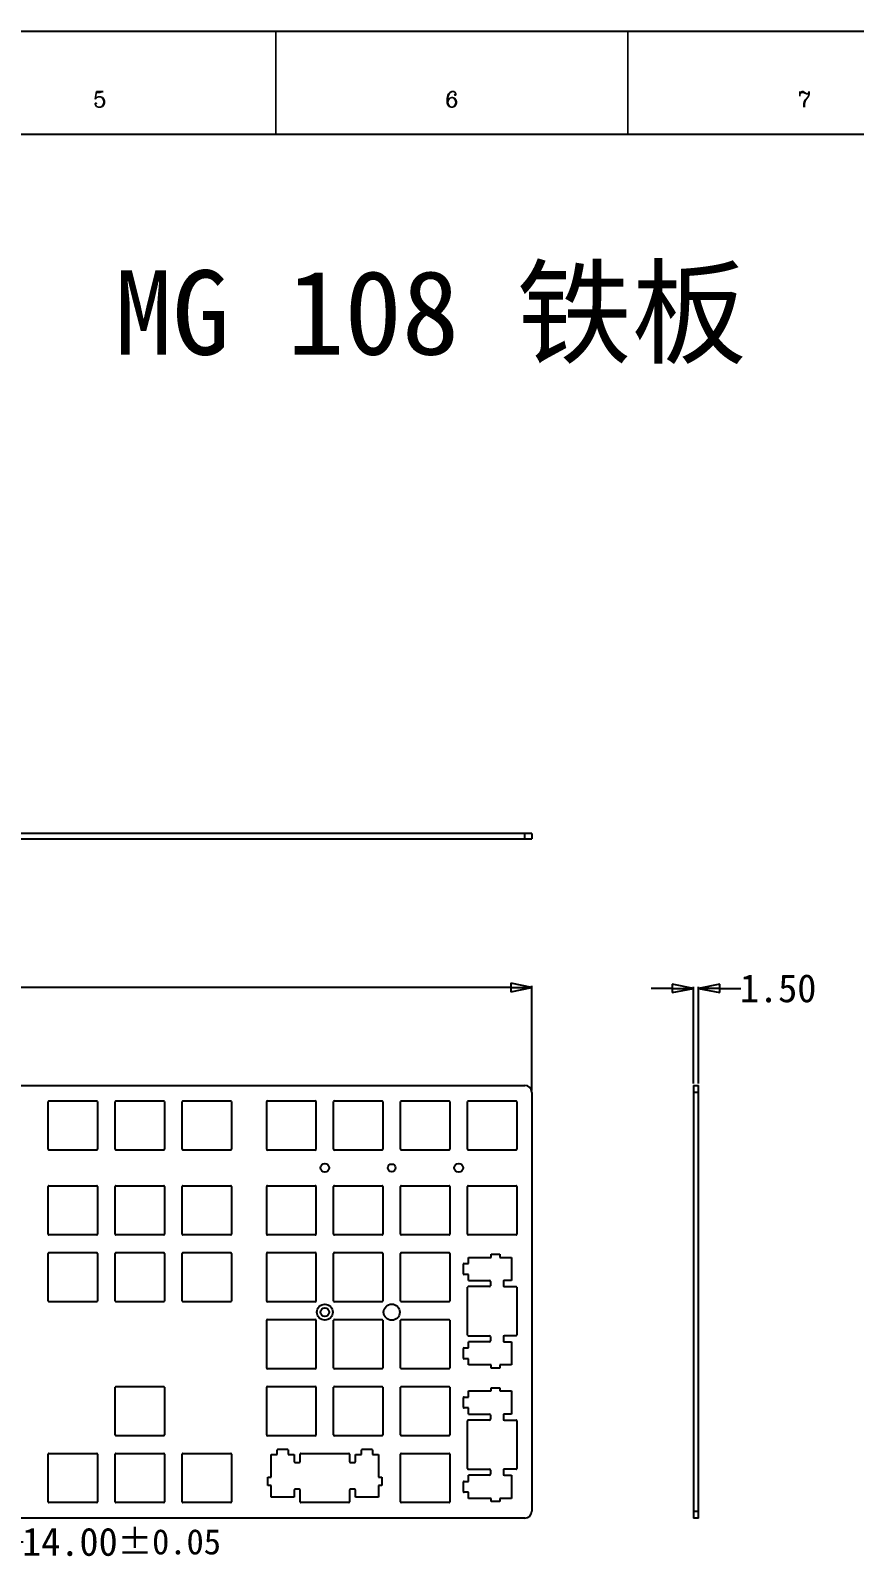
# Model space of a CAD drawing. Header units: millimetres. Extents: x 468 to 1700, y 277 to 1148.
# Drawn here: x 913.9 to 1148.3, y 712.3 to 1147.8 of the extents above; entities that cross this region are included whole.
import ezdxf
from ezdxf.enums import TextEntityAlignment as Align

# ---------------------------------------------------------------- set-up
doc = ezdxf.new("R2010")
doc.units = ezdxf.units.MM
doc.header["$LTSCALE"] = 16.335
doc.header["$PDMODE"] = 3
doc.header["$PDSIZE"] = 0.3125
doc.layers.get('0').update_dxf_attribs({"linetype": 'CONTINUOUS'})
doc.layers.get('Defpoints').update_dxf_attribs({"linetype": 'CONTINUOUS'})
doc.layers.add('02', color=1, linetype='CONTINUOUS')
doc.layers.add('图层2', color=5, linetype='CONTINUOUS')
doc.styles.add('POSITION', font='romanc.shx', dxfattribs={"height": 3})
doc.styles.add('样式 1', font='')
doc.styles.get('样式 1').set_extended_font_data('NSimSun')
doc.dimstyles.get("Standard").update_dxf_attribs({"dimtxt": 2.5, "dimasz": 2.5, "dimexe": 0.125, "dimexo": 0.0625, "dimtad": 1, "dimdsep": 46, "dimtxsty": 'Standard', "dimblk": 'CLOSED', "dimblk1": 'CLOSED', "dimblk2": 'CLOSED', "dimcen": 0.09, "dimazin": 2, "dimtp": 0.01, "dimtm": 0.01, "dimtfac": 1, "dimtofl": 0, "dimtmove": 0, "dimatfit": 3, "dimldrblk": 'CLOSED', "dimfxl": 1, "dimtolj": 1, "dimarcsym": 0})

# ---------------------------------------------------------------- blocks, each defined once
blk = doc.blocks.new('10')
for p, q in [((550.52, 882.14), (-290.48, 882.14)), ((550.52, 882.14), (-290.48, 882.14)), ((-270.48, 862.14), (530.52, 862.14))]:
    blk.add_line(p, q)
at = {"const_width": 0.3}
for points in [[(61.52, 862.14), (61.52, 882.14)], [(129.92, 862.14), (129.92, 882.14)]]:
    blk.add_lwpolyline(points, dxfattribs=at)
at = {"style": 'POSITION'}
for s, p in [('5', (27.35, 868.92)), ('6', (95.75, 868.92)), ('7', (164.23, 868.92))]:
    blk.add_text(s, height=3, dxfattribs=at).set_placement(p, align=Align.MIDDLE_CENTER)
blk = doc.blocks.new('_CLOSED')
at = {"color": 0, "linetype": 'ByBlock'}
for p, q in [((0, 0), (-1, 0.2)), ((-1, 0.2), (-1, -0.2)), ((-1, -0.2), (0, 0)), ((-1, 0), (0, 0))]:
    blk.add_line(p, q, dxfattribs=at)
blk = doc.blocks.new('*D37')
at = {"layer": 'Defpoints', "color": 0}
for p in [(1056.55, 875.42), (623.91, 845.55), (1056.55, 845.55)]:
    blk.add_point(p, dxfattribs=at)
at = {"layer": '图层2', "color": 0, "lineweight": -2}
for p, q in [((623.91, 846.05), (623.91, 875.92)), ((629.91, 875.42), (819.6, 875.42)), ((1050.55, 875.42), (860.85, 875.42)), ((1056.55, 846.05), (1056.55, 875.92))]:
    blk.add_line(p, q, dxfattribs=at)
at = {"layer": '图层2', "color": 0, "lineweight": -2, "xscale": 6, "yscale": 6, "zscale": 6, "rotation": 180}
blk.add_blockref('_CLOSED', (623.91, 875.42), dxfattribs=at)
at = {"layer": '图层2', "color": 0, "lineweight": -2, "xscale": 6, "yscale": 6, "zscale": 6}
blk.add_blockref('_CLOSED', (1056.55, 875.42), dxfattribs=at)
at = {"layer": '图层2', "color": 0, "insert": (840.23, 875.42), "char_height": 8, "attachment_point": 5}
blk.add_mtext('\\A1;432.64', dxfattribs=at)
blk = doc.blocks.new('*D39')
at = {"layer": 'Defpoints', "color": 0}
for p in [(1104, 875.15), (1102.5, 847.55), (1104, 847.55)]:
    blk.add_point(p, dxfattribs=at)
at = {"layer": '图层2', "color": 0, "lineweight": -2}
for p, q in [((1102.5, 848.05), (1102.5, 875.65)), ((1104, 848.05), (1104, 875.65)), ((1096.5, 875.15), (1090.5, 875.15)), ((1110, 875.15), (1116, 875.15))]:
    blk.add_line(p, q, dxfattribs=at)
at = {"layer": '图层2', "color": 0, "lineweight": -2, "xscale": 6, "yscale": 6, "zscale": 6}
blk.add_blockref('_CLOSED', (1102.5, 875.15), dxfattribs=at)
at = {"layer": '图层2', "color": 0, "lineweight": -2, "xscale": 6, "yscale": 6, "zscale": 6, "rotation": 180}
blk.add_blockref('_CLOSED', (1104, 875.15), dxfattribs=at)
at = {"layer": '图层2', "color": 0, "insert": (1126.62, 875.15), "char_height": 8, "attachment_point": 5}
blk.add_mtext('\\A1;1.50', dxfattribs=at)
blk = doc.blocks.new('*D43')
at = {"layer": 'Defpoints', "color": 0}
for p in [(891.84, 728.98), (905.84, 728.98), (905.84, 717.58)]:
    blk.add_point(p, dxfattribs=at)
at = {"layer": '图层2', "color": 0, "lineweight": -2}
for p, q in [((891.84, 728.48), (891.84, 717.08)), ((905.84, 728.48), (905.84, 717.08)), ((897.84, 717.58), (899.84, 717.58)), ((905.84, 717.58), (911.84, 717.58))]:
    blk.add_line(p, q, dxfattribs=at)
at = {"layer": '图层2', "color": 0, "lineweight": -2, "xscale": 6, "yscale": 6, "zscale": 6, "rotation": 180}
blk.add_blockref('_CLOSED', (891.84, 717.58), dxfattribs=at)
at = {"layer": '图层2', "color": 0, "lineweight": -2, "xscale": 6, "yscale": 6, "zscale": 6}
blk.add_blockref('_CLOSED', (905.84, 717.58), dxfattribs=at)
at = {"layer": '图层2', "color": 0, "insert": (939.79, 717.58), "char_height": 8, "attachment_point": 5}
blk.add_mtext('\\A1;14.00{\\H7.200000;±0.05}', dxfattribs=at)

msp = doc.modelspace()

# ---------------------------------------------------------------- linework, layer by layer
at = {"color": 7, "linetype": 'Continuous'}
for p, q in [((1056.548, 919.276), (623.908, 919.276)), ((1054.548, 917.776), (1054.548, 919.276)), ((1056.548, 919.276), (1056.548, 917.776)), ((623.908, 917.776), (1056.548, 917.776)), ((625.908, 847.554), (1054.548, 847.554)), ((1056.548, 845.554), (1056.548, 726.384)), ((1102.496, 847.554), (1102.496, 724.384)), ((1102.496, 847.554), (1103.996, 847.554)), ((1103.996, 845.554), (1102.496, 845.554)), ((1103.996, 724.384), (1103.996, 847.554)), ((918.948, 829.354), (918.948, 842.954)), ((919.148, 843.154), (932.748, 843.154)), ((932.948, 842.954), (932.948, 829.354)), ((937.998, 829.354), (937.998, 842.954)), ((938.198, 843.154), (951.798, 843.154)), ((951.998, 842.954), (951.998, 829.354)), ((957.048, 829.354), (957.048, 842.954)), ((957.248, 843.154), (970.848, 843.154)), ((971.048, 842.954), (971.048, 829.354)), ((981.098, 829.354), (981.098, 842.954)), ((981.298, 843.154), (994.898, 843.154)), ((995.098, 842.954), (995.098, 829.354)), ((1000.148, 829.354), (1000.148, 842.954)), ((1000.348, 843.154), (1013.948, 843.154)), ((1014.148, 842.954), (1014.148, 829.354)), ((1019.198, 829.354), (1019.198, 842.954)), ((1019.398, 843.154), (1032.998, 843.154)), ((1033.198, 842.954), (1033.198, 829.354)), ((1038.248, 829.354), (1038.248, 842.954)), ((1038.448, 843.154), (1052.048, 843.154)), ((1052.248, 842.954), (1052.248, 829.354)), ((932.748, 829.154), (919.148, 829.154)), ((951.798, 829.154), (938.198, 829.154)), ((970.848, 829.154), (957.248, 829.154)), ((994.898, 829.154), (981.298, 829.154)), ((1013.948, 829.154), (1000.348, 829.154)), ((1032.998, 829.154), (1019.398, 829.154)), ((1052.048, 829.154), (1038.448, 829.154)), ((918.948, 805.184), (918.948, 818.784)), ((919.148, 818.984), (932.748, 818.984)), ((932.948, 818.784), (932.948, 805.184)), ((937.998, 805.184), (937.998, 818.784)), ((938.198, 818.984), (951.798, 818.984)), ((951.998, 818.784), (951.998, 805.184)), ((957.048, 805.184), (957.048, 818.784)), ((957.248, 818.984), (970.848, 818.984)), ((971.048, 818.784), (971.048, 805.184)), ((981.098, 805.184), (981.098, 818.784)), ((981.298, 818.984), (994.898, 818.984)), ((995.098, 818.784), (995.098, 805.184)), ((1000.148, 805.184), (1000.148, 818.784)), ((1000.348, 818.984), (1013.948, 818.984)), ((1014.148, 818.784), (1014.148, 805.184)), ((1019.198, 805.184), (1019.198, 818.784)), ((1019.398, 818.984), (1032.998, 818.984)), ((1033.198, 818.784), (1033.198, 805.184)), ((1038.248, 805.184), (1038.248, 818.784)), ((1038.448, 818.984), (1052.048, 818.984)), ((1052.248, 818.784), (1052.248, 805.184)), ((932.748, 804.984), (919.148, 804.984)), ((951.798, 804.984), (938.198, 804.984)), ((970.848, 804.984), (957.248, 804.984)), ((994.898, 804.984), (981.298, 804.984)), ((1013.948, 804.984), (1000.348, 804.984)), ((1032.998, 804.984), (1019.398, 804.984)), ((1052.048, 804.984), (1038.448, 804.984)), ((918.948, 786.134), (918.948, 799.734)), ((919.148, 799.934), (932.748, 799.934)), ((932.948, 799.734), (932.948, 786.134)), ((937.998, 786.134), (937.998, 799.734)), ((938.198, 799.934), (951.798, 799.934)), ((951.998, 799.734), (951.998, 786.134)), ((957.048, 786.134), (957.048, 799.734)), ((957.248, 799.934), (970.848, 799.934)), ((971.048, 799.734), (971.048, 786.134)), ((981.098, 786.134), (981.098, 799.734)), ((981.298, 799.934), (994.898, 799.934)), ((995.098, 799.734), (995.098, 786.134)), ((1000.148, 786.134), (1000.148, 799.734)), ((1000.348, 799.934), (1013.948, 799.934)), ((1014.148, 799.734), (1014.148, 786.134)), ((1019.198, 786.134), (1019.198, 799.734)), ((1019.398, 799.934), (1032.998, 799.934)), ((1033.198, 799.734), (1033.198, 786.134)), ((1038.548, 798.584), (1044.998, 798.584)), ((1038.548, 796.834), (1038.548, 798.584)), ((1044.998, 799.484), (1047.418, 799.484)), ((1044.998, 798.584), (1044.998, 799.484)), ((1047.418, 799.484), (1047.418, 798.584)), ((1047.418, 798.584), (1050.728, 798.584)), ((1050.728, 798.584), (1050.728, 791.984)), ((1037.048, 793.934), (1037.048, 796.634)), ((1037.248, 796.834), (1038.548, 796.834)), ((1038.548, 793.734), (1037.248, 793.734)), ((1038.548, 791.984), (1038.548, 793.734)), ((1038.248, 776.484), (1038.248, 790.084)), ((1044.498, 790.284), (1038.448, 790.284)), ((1038.548, 791.984), (1044.498, 791.984)), ((1044.748, 791.734), (1044.748, 790.534)), ((1048.428, 791.684), (1048.428, 790.584)), ((1050.728, 791.984), (1048.728, 791.984)), ((1048.728, 790.284), (1052.048, 790.284)), ((1052.248, 790.084), (1052.248, 776.484)), ((932.748, 785.934), (919.148, 785.934)), ((951.798, 785.934), (938.198, 785.934)), ((970.848, 785.934), (957.248, 785.934)), ((994.898, 785.934), (981.298, 785.934)), ((1013.948, 785.934), (1000.348, 785.934)), ((1032.998, 785.934), (1019.398, 785.934)), ((981.098, 767.084), (981.098, 780.684)), ((981.298, 780.884), (994.898, 780.884)), ((995.098, 780.684), (995.098, 767.084)), ((1000.148, 767.084), (1000.148, 780.684)), ((1000.348, 780.884), (1013.948, 780.884)), ((1014.148, 780.684), (1014.148, 767.084)), ((1019.198, 767.084), (1019.198, 780.684)), ((1019.398, 780.884), (1032.998, 780.884)), ((1033.198, 780.684), (1033.198, 767.084)), ((1038.448, 776.284), (1044.498, 776.284)), ((1044.748, 776.034), (1044.748, 774.834)), ((1048.428, 775.984), (1048.428, 774.884)), ((1052.048, 776.284), (1048.728, 776.284)), ((1037.048, 769.934), (1037.048, 772.634)), ((1037.248, 772.834), (1038.548, 772.834)), ((1044.498, 774.584), (1038.548, 774.584)), ((1038.548, 772.834), (1038.548, 774.584)), ((1048.728, 774.584), (1050.728, 774.584)), ((1050.728, 774.584), (1050.728, 767.984)), ((994.898, 766.884), (981.298, 766.884)), ((1013.948, 766.884), (1000.348, 766.884)), ((1032.998, 766.884), (1019.398, 766.884)), ((1038.548, 769.734), (1037.248, 769.734)), ((1038.548, 767.984), (1038.548, 769.734)), ((1044.998, 767.984), (1038.548, 767.984)), ((1044.998, 767.084), (1044.998, 767.984)), ((1047.418, 767.084), (1044.998, 767.084)), ((1050.728, 767.984), (1047.418, 767.984)), ((1047.418, 767.984), (1047.418, 767.084)), ((937.998, 748.034), (937.998, 761.634)), ((938.198, 761.834), (951.798, 761.834)), ((951.998, 761.634), (951.998, 748.034)), ((981.098, 748.034), (981.098, 761.634)), ((981.298, 761.834), (994.898, 761.834)), ((995.098, 761.634), (995.098, 748.034)), ((1000.148, 748.034), (1000.148, 761.634)), ((1000.348, 761.834), (1013.948, 761.834)), ((1014.148, 761.634), (1014.148, 748.034)), ((1019.198, 748.034), (1019.198, 761.634)), ((1019.398, 761.834), (1032.998, 761.834)), ((1033.198, 761.634), (1033.198, 748.034)), ((1037.048, 755.934), (1037.048, 758.634)), ((1037.248, 758.834), (1038.548, 758.834)), ((1038.548, 760.584), (1044.998, 760.584)), ((1038.548, 758.834), (1038.548, 760.584)), ((1044.998, 761.484), (1047.418, 761.484)), ((1044.998, 760.584), (1044.998, 761.484)), ((1047.418, 761.484), (1047.418, 760.584)), ((1047.418, 760.584), (1050.728, 760.584)), ((1050.728, 760.584), (1050.728, 753.984)), ((1038.548, 755.734), (1037.248, 755.734)), ((1038.548, 753.984), (1038.548, 755.734)), ((1038.548, 753.984), (1044.498, 753.984)), ((1044.748, 753.734), (1044.748, 752.534)), ((1048.428, 753.684), (1048.428, 752.584)), ((1050.728, 753.984), (1048.728, 753.984)), ((1038.248, 738.484), (1038.248, 752.084)), ((1044.498, 752.284), (1038.448, 752.284)), ((1048.728, 752.284), (1052.048, 752.284)), ((1052.248, 752.084), (1052.248, 738.484)), ((951.798, 747.834), (938.198, 747.834)), ((994.898, 747.834), (981.298, 747.834)), ((1013.948, 747.834), (1000.348, 747.834)), ((1032.998, 747.834), (1019.398, 747.834)), ((918.948, 728.984), (918.948, 742.584)), ((919.148, 742.784), (932.748, 742.784)), ((932.948, 742.584), (932.948, 728.984)), ((937.998, 728.984), (937.998, 742.584)), ((938.198, 742.784), (951.798, 742.784)), ((951.998, 742.584), (951.998, 728.984)), ((957.048, 728.984), (957.048, 742.584)), ((957.248, 742.784), (970.848, 742.784)), ((971.048, 742.584), (971.048, 728.984)), ((982.348, 742.484), (984.098, 742.484)), ((982.348, 736.034), (982.348, 742.484)), ((984.098, 742.484), (984.098, 743.784)), ((984.298, 743.984), (986.998, 743.984)), ((987.198, 743.784), (987.198, 742.484)), ((987.198, 742.484), (988.948, 742.484)), ((988.948, 742.484), (988.948, 740.484)), ((990.648, 740.484), (990.648, 742.584)), ((990.848, 742.784), (1004.448, 742.784)), ((1004.648, 742.584), (1004.648, 740.484)), ((1006.348, 742.484), (1008.098, 742.484)), ((1006.348, 740.484), (1006.348, 742.484)), ((1008.098, 742.484), (1008.098, 743.784)), ((1008.298, 743.984), (1010.998, 743.984)), ((1011.198, 743.784), (1011.198, 742.484)), ((1011.198, 742.484), (1012.948, 742.484)), ((1012.948, 742.484), (1012.948, 736.034)), ((1019.198, 728.984), (1019.198, 742.584)), ((1019.398, 742.784), (1032.998, 742.784)), ((1033.198, 742.584), (1033.198, 728.984)), ((981.448, 736.034), (982.348, 736.034)), ((981.448, 733.614), (981.448, 736.034)), ((989.248, 740.184), (990.348, 740.184)), ((1004.948, 740.184), (1006.048, 740.184)), ((1012.948, 736.034), (1013.848, 736.034)), ((1013.848, 736.034), (1013.848, 733.614)), ((1038.448, 738.284), (1044.498, 738.284)), ((1044.498, 736.584), (1038.548, 736.584)), ((1038.548, 734.834), (1038.548, 736.584)), ((1044.748, 738.034), (1044.748, 736.834)), ((1048.428, 737.984), (1048.428, 736.884)), ((1052.048, 738.284), (1048.728, 738.284)), ((1048.728, 736.584), (1050.728, 736.584)), ((1050.728, 736.584), (1050.728, 729.984)), ((982.348, 733.614), (981.448, 733.614)), ((982.348, 730.304), (982.348, 733.614)), ((988.948, 732.304), (988.948, 730.304)), ((990.348, 732.604), (989.248, 732.604)), ((990.648, 728.984), (990.648, 732.304)), ((1004.648, 732.304), (1004.648, 728.984)), ((1006.048, 732.604), (1004.948, 732.604)), ((1006.348, 730.304), (1006.348, 732.304)), ((1013.848, 733.614), (1012.948, 733.614)), ((1012.948, 733.614), (1012.948, 730.304)), ((1037.048, 731.934), (1037.048, 734.634)), ((1037.248, 734.834), (1038.548, 734.834)), ((1038.548, 731.734), (1037.248, 731.734)), ((1038.548, 729.984), (1038.548, 731.734)), ((932.748, 728.784), (919.148, 728.784)), ((951.798, 728.784), (938.198, 728.784)), ((970.848, 728.784), (957.248, 728.784)), ((988.948, 730.304), (982.348, 730.304)), ((1004.448, 728.784), (990.848, 728.784)), ((1012.948, 730.304), (1006.348, 730.304)), ((1032.998, 728.784), (1019.398, 728.784)), ((1044.998, 729.984), (1038.548, 729.984)), ((1044.998, 729.084), (1044.998, 729.984)), ((1047.418, 729.084), (1044.998, 729.084)), ((1050.728, 729.984), (1047.418, 729.984)), ((1047.418, 729.984), (1047.418, 729.084)), ((1054.548, 724.384), (625.908, 724.384)), ((1102.496, 726.384), (1103.996, 726.384)), ((1103.996, 724.384), (1102.496, 724.384))]:
    msp.add_line(p, q, dxfattribs=at)
for centre, radius in [((997.623, 824.069), 1.25), ((1016.673, 824.069), 1.1), ((1035.723, 824.069), 1.25), ((997.623, 782.984), 2.25), ((997.623, 782.984), 1.25), ((1016.673, 782.984), 2.3)]:
    msp.add_circle(centre, radius, dxfattribs=at)
for centre, radius, start, end in [((1054.548, 845.554), 2, 0, 90), ((919.148, 842.954), 0.2, 90, 180), ((932.748, 842.954), 0.2, 0, 90), ((938.198, 842.954), 0.2, 90, 180), ((951.798, 842.954), 0.2, 0, 90), ((957.248, 842.954), 0.2, 90, 180), ((970.848, 842.954), 0.2, 0, 90), ((981.298, 842.954), 0.2, 90, 180), ((994.898, 842.954), 0.2, 0, 90), ((1000.348, 842.954), 0.2, 90, 180), ((1013.948, 842.954), 0.2, 0, 90), ((1019.398, 842.954), 0.2, 90, 180), ((1032.998, 842.954), 0.2, 0, 90), ((1038.448, 842.954), 0.2, 90, 180), ((1052.048, 842.954), 0.2, 0, 90), ((919.148, 829.354), 0.2, 180, 270), ((932.748, 829.354), 0.2, 270, 0), ((938.198, 829.354), 0.2, 180, 270), ((951.798, 829.354), 0.2, 270, 0), ((957.248, 829.354), 0.2, 180, 270), ((970.848, 829.354), 0.2, 270, 0), ((981.298, 829.354), 0.2, 180, 270), ((994.898, 829.354), 0.2, 270, 0), ((1000.348, 829.354), 0.2, 180, 270), ((1013.948, 829.354), 0.2, 270, 0), ((1019.398, 829.354), 0.2, 180, 270), ((1032.998, 829.354), 0.2, 270, 0), ((1038.448, 829.354), 0.2, 180, 270), ((1052.048, 829.354), 0.2, 270, 0), ((919.148, 818.784), 0.2, 90, 180), ((932.748, 818.784), 0.2, 0, 90), ((938.198, 818.784), 0.2, 90, 180), ((951.798, 818.784), 0.2, 0, 90), ((957.248, 818.784), 0.2, 90, 180), ((970.848, 818.784), 0.2, 0, 90), ((981.298, 818.784), 0.2, 90, 180), ((994.898, 818.784), 0.2, 0, 90), ((1000.348, 818.784), 0.2, 90, 180), ((1013.948, 818.784), 0.2, 0, 90), ((1019.398, 818.784), 0.2, 90, 180), ((1032.998, 818.784), 0.2, 0, 90), ((1038.448, 818.784), 0.2, 90, 180), ((1052.048, 818.784), 0.2, 0, 90), ((919.148, 805.184), 0.2, 180, 270), ((932.748, 805.184), 0.2, 270, 0), ((938.198, 805.184), 0.2, 180, 270), ((951.798, 805.184), 0.2, 270, 0), ((957.248, 805.184), 0.2, 180, 270), ((970.848, 805.184), 0.2, 270, 0), ((981.298, 805.184), 0.2, 180, 270), ((994.898, 805.184), 0.2, 270, 0), ((1000.348, 805.184), 0.2, 180, 270), ((1013.948, 805.184), 0.2, 270, 0), ((1019.398, 805.184), 0.2, 180, 270), ((1032.998, 805.184), 0.2, 270, 0), ((1038.448, 805.184), 0.2, 180, 270), ((1052.048, 805.184), 0.2, 270, 0), ((919.148, 799.734), 0.2, 90, 180), ((932.748, 799.734), 0.2, 0, 90), ((938.198, 799.734), 0.2, 90, 180), ((951.798, 799.734), 0.2, 0, 90), ((957.248, 799.734), 0.2, 90, 180), ((970.848, 799.734), 0.2, 0, 90), ((981.298, 799.734), 0.2, 90, 180), ((994.898, 799.734), 0.2, 0, 90), ((1000.348, 799.734), 0.2, 90, 180), ((1013.948, 799.734), 0.2, 0, 90), ((1019.398, 799.734), 0.2, 90, 180), ((1032.998, 799.734), 0.2, 0, 90), ((1037.248, 796.634), 0.2, 90, 180), ((1037.248, 793.934), 0.2, 180, 270), ((1038.448, 790.084), 0.2, 90, 180), ((1044.498, 791.734), 0.25, 0, 90), ((1044.498, 790.534), 0.25, 270, 0), ((1048.728, 791.684), 0.3, 90, 180), ((1048.728, 790.584), 0.3, 180, 270), ((1052.048, 790.084), 0.2, 0, 90), ((919.148, 786.134), 0.2, 180, 270), ((932.748, 786.134), 0.2, 270, 0), ((938.198, 786.134), 0.2, 180, 270), ((951.798, 786.134), 0.2, 270, 0), ((957.248, 786.134), 0.2, 180, 270), ((970.848, 786.134), 0.2, 270, 0), ((981.298, 786.134), 0.2, 180, 270), ((994.898, 786.134), 0.2, 270, 0), ((1000.348, 786.134), 0.2, 180, 270), ((1013.948, 786.134), 0.2, 270, 0), ((1019.398, 786.134), 0.2, 180, 270), ((1032.998, 786.134), 0.2, 270, 0), ((981.298, 780.684), 0.2, 90, 180), ((994.898, 780.684), 0.2, 0, 90), ((1000.348, 780.684), 0.2, 90, 180), ((1013.948, 780.684), 0.2, 0, 90), ((1019.398, 780.684), 0.2, 90, 180), ((1032.998, 780.684), 0.2, 0, 90), ((1038.448, 776.484), 0.2, 180, 270), ((1044.498, 776.034), 0.25, 0, 90), ((1048.728, 775.984), 0.3, 90, 180), ((1052.048, 776.484), 0.2, 270, 0), ((1037.248, 772.634), 0.2, 90, 180), ((1044.498, 774.834), 0.25, 270, 0), ((1048.728, 774.884), 0.3, 180, 270), ((981.298, 767.084), 0.2, 180, 270), ((994.898, 767.084), 0.2, 270, 0), ((1000.348, 767.084), 0.2, 180, 270), ((1013.948, 767.084), 0.2, 270, 0), ((1019.398, 767.084), 0.2, 180, 270), ((1032.998, 767.084), 0.2, 270, 0), ((1037.248, 769.934), 0.2, 180, 270), ((938.198, 761.634), 0.2, 90, 180), ((951.798, 761.634), 0.2, 0, 90), ((981.298, 761.634), 0.2, 90, 180), ((994.898, 761.634), 0.2, 0, 90), ((1000.348, 761.634), 0.2, 90, 180), ((1013.948, 761.634), 0.2, 0, 90), ((1019.398, 761.634), 0.2, 90, 180), ((1032.998, 761.634), 0.2, 0, 90), ((1037.248, 758.634), 0.2, 90, 180), ((1037.248, 755.934), 0.2, 180, 270), ((1044.498, 753.734), 0.25, 0, 90), ((1048.728, 753.684), 0.3, 90, 180), ((1038.448, 752.084), 0.2, 90, 180), ((1044.498, 752.534), 0.25, 270, 0), ((1048.728, 752.584), 0.3, 180, 270), ((1052.048, 752.084), 0.2, 0, 90), ((938.198, 748.034), 0.2, 180, 270), ((951.798, 748.034), 0.2, 270, 0), ((981.298, 748.034), 0.2, 180, 270), ((994.898, 748.034), 0.2, 270, 0), ((1000.348, 748.034), 0.2, 180, 270), ((1013.948, 748.034), 0.2, 270, 0), ((1019.398, 748.034), 0.2, 180, 270), ((1032.998, 748.034), 0.2, 270, 0), ((919.148, 742.584), 0.2, 90, 180), ((932.748, 742.584), 0.2, 0, 90), ((938.198, 742.584), 0.2, 90, 180), ((951.798, 742.584), 0.2, 0, 90), ((957.248, 742.584), 0.2, 90, 180), ((970.848, 742.584), 0.2, 0, 90), ((984.298, 743.784), 0.2, 90, 180), ((986.998, 743.784), 0.2, 0, 90), ((989.248, 740.484), 0.3, 180, 270), ((990.348, 740.484), 0.3, 270, 0), ((990.848, 742.584), 0.2, 90, 180), ((1004.448, 742.584), 0.2, 0, 90), ((1004.948, 740.484), 0.3, 180, 270), ((1006.048, 740.484), 0.3, 270, 0), ((1008.298, 743.784), 0.2, 90, 180), ((1010.998, 743.784), 0.2, 0, 90), ((1019.398, 742.584), 0.2, 90, 180), ((1032.998, 742.584), 0.2, 0, 90), ((1038.448, 738.484), 0.2, 180, 270), ((1044.498, 738.034), 0.25, 0, 90), ((1044.498, 736.834), 0.25, 270, 0), ((1048.728, 737.984), 0.3, 90, 180), ((1048.728, 736.884), 0.3, 180, 270), ((1052.048, 738.484), 0.2, 270, 0), ((989.248, 732.304), 0.3, 90, 180), ((990.348, 732.304), 0.3, 0, 90), ((1004.948, 732.304), 0.3, 90, 180), ((1006.048, 732.304), 0.3, 0, 90), ((1037.248, 734.634), 0.2, 90, 180), ((1037.248, 731.934), 0.2, 180, 270), ((919.148, 728.984), 0.2, 180, 270), ((932.748, 728.984), 0.2, 270, 0), ((938.198, 728.984), 0.2, 180, 270), ((951.798, 728.984), 0.2, 270, 0), ((957.248, 728.984), 0.2, 180, 270), ((970.848, 728.984), 0.2, 270, 0), ((990.848, 728.984), 0.2, 180, 270), ((1004.448, 728.984), 0.2, 270, 0), ((1019.398, 728.984), 0.2, 180, 270), ((1032.998, 728.984), 0.2, 270, 0), ((1054.548, 726.384), 2, 270, 0)]:
    msp.add_arc(centre, radius, start, end, dxfattribs=at)

# ---------------------------------------------------------------- block references
at = {"xscale": 1.464587871581443, "yscale": 1.464587871581443, "zscale": 1.46458787158145}
msp.add_blockref('10', (893.566, -144.383), dxfattribs=at)

# ---------------------------------------------------------------- texts
at = {"layer": '02', "insert": (937.914, 1079.56), "char_height": 24, "width": 273.13308, "attachment_point": 1, "style": '样式 1'}
msp.add_mtext('MG 108 铁板', dxfattribs=at)

# ---------------------------------------------------------------- dimensions: what is measured, and where the dimension line sits
at = {"layer": '图层2'}
for base, p1, p2, override, picture, middle in [((1056.548, 875.424), (623.908, 845.554), (1056.548, 845.554), {"dimtxt": 8, "dimasz": 6, "dimexe": 0.5, "dimexo": 0.5, "dimtad": 0, "dimzin": 0, "dimcen": 0.05, "dimtp": 0.2, "dimtm": 0.2, "dimtfac": 0.9}, '*D37', (840.228, 875.424)), ((1103.996, 875.145), (1102.496, 847.554), (1103.996, 847.554), {"dimtxt": 8, "dimasz": 6, "dimexe": 0.5, "dimexo": 0.5, "dimtad": 0, "dimzin": 0, "dimcen": 0.05, "dimtp": 0.2, "dimtm": 0.2, "dimtfac": 0.9}, '*D39', (1126.621, 875.145)), ((905.838, 717.582), (891.838, 728.984), (905.838, 728.984), {"dimtxt": 8, "dimasz": 6, "dimexe": 0.5, "dimexo": 0.5, "dimgap": 0.09, "dimtad": 0, "dimzin": 0, "dimcen": 0.05, "dimtol": 1, "dimtp": 0.05, "dimtm": 0.05, "dimtfac": 0.9, "dimtzin": 0}, '*D43', (939.795, 717.582))]:
    dim = msp.add_linear_dim(base=base, p1=p1, p2=p2, dimstyle='Standard', override=override, dxfattribs=at)
    dim.commit()
    dim.dimension.update_dxf_attribs({"geometry": picture, "text_midpoint": middle})

doc.saveas('drawing.dxf')
